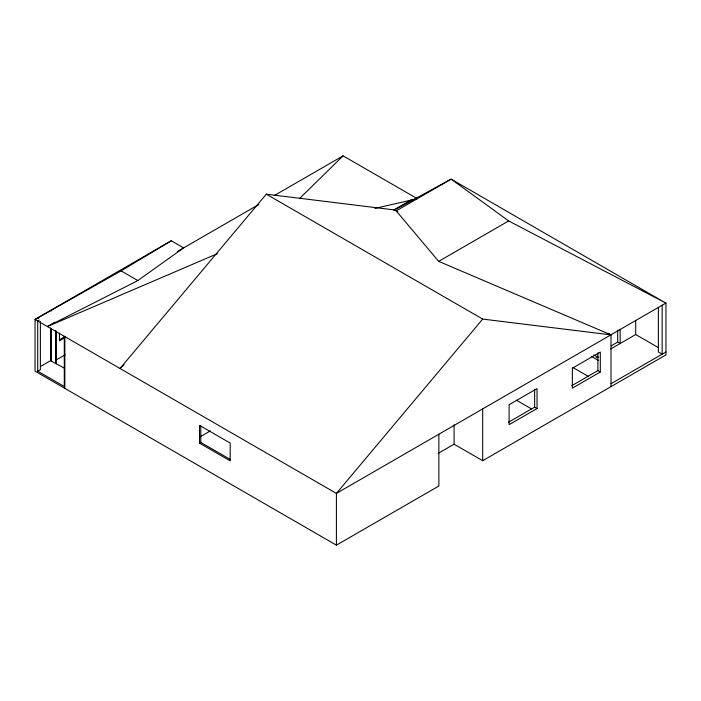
<?xml version="1.0" encoding="UTF-8"?>
<svg xmlns="http://www.w3.org/2000/svg" width="701" height="701" viewBox="0 0 701 701"><rect width="100%" height="100%" fill="white"/><g stroke="black" fill="none" stroke-linecap="round" stroke-linejoin="round"><path stroke-width="1.05" d="M397.844 211.816L394.61 209.958L266.31 194.168L120.029 368.481L124.016 364.748M610.992 386.637L610.992 334.876L482.691 319.086L336.41 493.408L336.41 545.159L438.87 486.003L438.87 434.252M299.423 198.69L343.087 155.841L417.305 198.69L374.895 208.399M217.31 253.709L47.405 326.552L137.843 280.549L183.636 247.9L171.281 240.767L35.05 319.419L35.05 371.171L336.41 545.159M438.23 453.337L454.082 444.189L482.691 460.706L665.95 354.899L665.95 303.042L336.41 493.408L35.05 319.419L121.089 270.875L171.281 240.767M39.212 320.094L37.714 320.953L37.714 371.171L64.29 386.514L64.29 336.296M47.405 326.552L54.985 322.171M177.239 251.589L258.748 204.534M274.214 195.605L343.087 155.841M59.48 339.775L65.079 336.541M65.009 337.584L59.41 340.809L59.41 333.273M40.456 366.518L50.525 360.7L64.501 368.227M55.633 360.279L65.088 354.829M37.714 371.171L40.378 369.637L40.378 321.601M393.603 210.046L412.337 199.233M508.663 220.946L451.164 179.141L396.205 210.87L438.668 261.359L508.663 220.946L665.95 303.147L451.164 179.141L416.333 198.12M200.171 436.776L210.361 430.887M199.54 443.163L230.182 460.855L230.182 443.05L199.54 425.358L199.54 443.163L200.81 442.436L230.524 459.593M611.211 345.847L617.686 342.106L620.14 343.525L620.14 329.409M596.174 357.37L597.988 356.318M610.895 348.861L635.711 334.535L658.379 347.626M508.549 422.204L534.635 407.141L537.054 408.534L537.054 388.591L509.101 404.731L509.101 424.675L537.054 408.534M571.797 385.681L597.883 370.619L600.31 372.021L600.31 352.068L572.358 368.209L572.358 388.152L600.31 372.021M610.992 383.727L665.95 351.99M394.61 209.958L415.386 198.637M438.668 261.359L610.992 334.876L608.153 333.238M593.782 354.908L598.242 357.484M591.329 356.327L598.461 360.445M572.91 367.49L588.086 376.253M266.31 194.168L482.691 319.086M516.33 400.166L531.498 408.92M121.089 270.875L137.843 280.549M50.525 310.49L51.383 310.981M37.714 317.886L38.573 318.377M662.156 305.233L662.156 354.18L658.37 351.99L658.37 307.397M635.711 320.427L635.711 334.535M617.686 330.162L617.686 342.106M597.883 352.778L597.883 370.619M534.635 389.292L534.635 407.141M482.691 408.955L482.691 460.706M454.082 424.78L454.082 444.189M200.81 425.673L200.81 442.436M64.843 336.62L64.843 388.38M56.194 331.275L56.194 363.433M55.721 330.478L55.721 363.705M51.383 328.454L51.383 361.199M50.525 327.954L50.525 360.7"/></g></svg>
